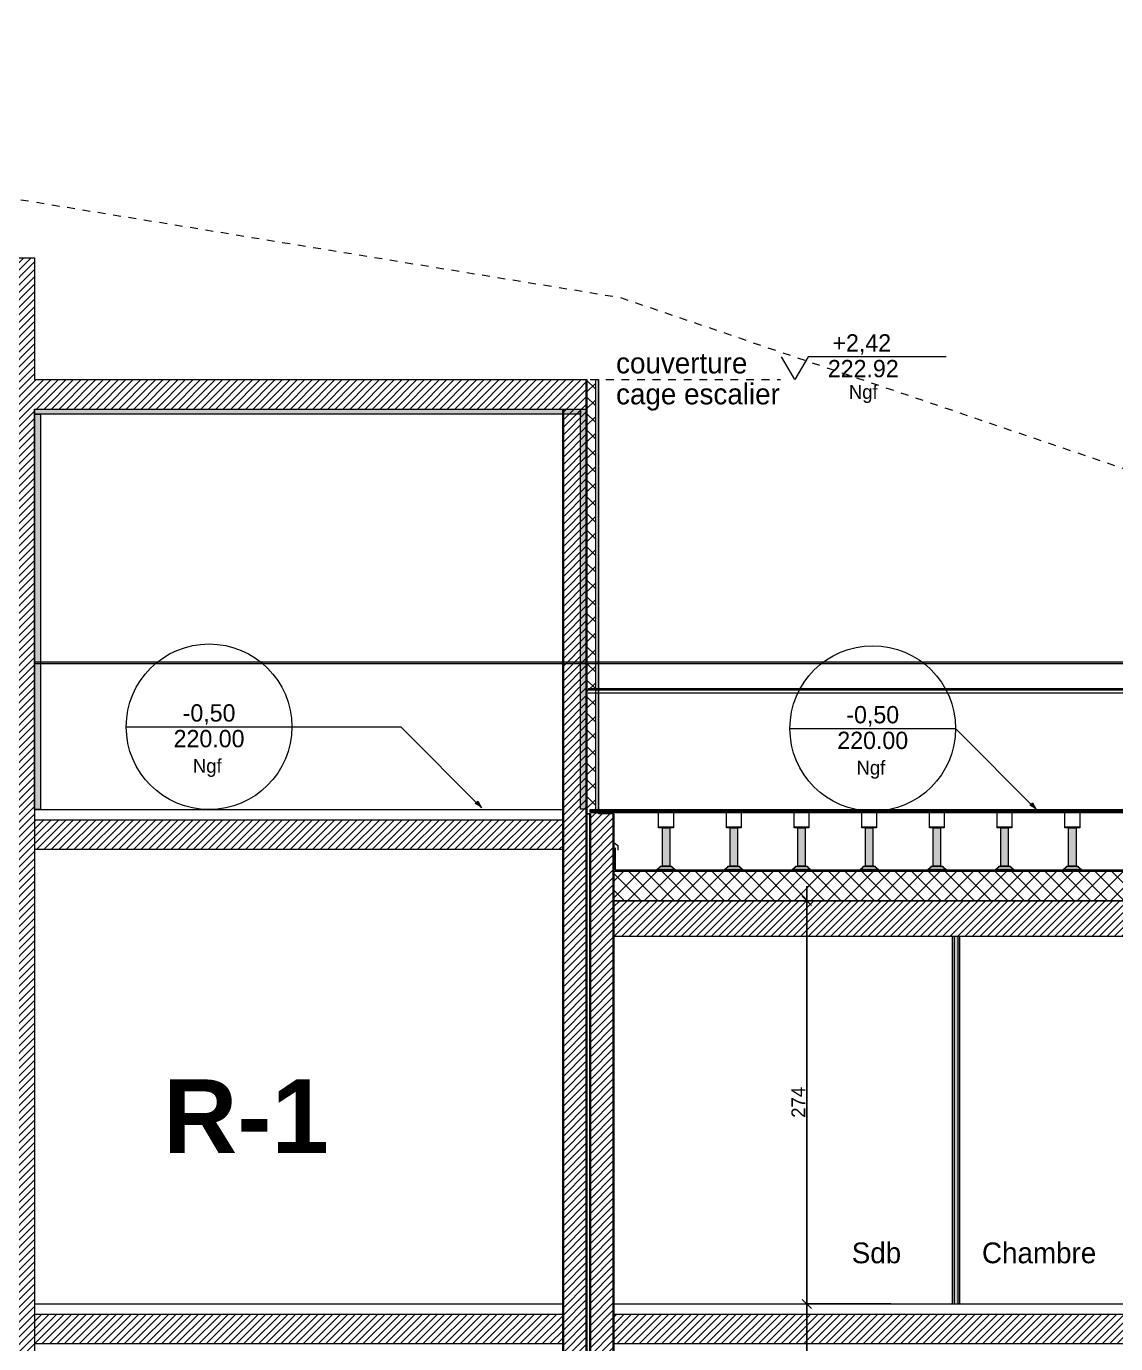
# Model space of a CAD drawing. Header units: centimetres. Extents: x -6341 to 23117, y -10090 to 8065.
# Drawn here: x 9430 to 10170, y -5453 to -4558 of the extents above; entities that cross this region are included whole.
import ezdxf

# ---------------------------------------------------------------- set-up
doc = ezdxf.new("R2010")
doc.units = ezdxf.units.CM
doc.header["$LTSCALE"] = 12.7
doc.header["$PDMODE"] = 1
doc.header["$PDSIZE"] = -2
doc.linetypes.add('VW-01', pattern=[0.83312, 0.41656, -0.41656])
doc.layers.get('0').update_dxf_attribs({"lineweight": 5})
for name, color, linetype, lineweight in [('B BATI-murs', 7, 'Continuous', 35), ('B Général', 7, 'Continuous', 5), ('C ANNOTATIONS-cotation', 7, 'Continuous', 5), ('C ANNOTATIONS-niveaux', 7, 'Continuous', 5), ('C ANNOTATIONS-texte', 7, 'Continuous', 5), ('F REMPLISSAGE-vert clair', 7, 'Continuous', 13), ('F REMPLISSAGE-vert foncé', 7, 'Continuous', 13), ('Général', 7, 'Continuous', 5)]:
    doc.layers.add(name, color=color, linetype=linetype, lineweight=lineweight)
doc.styles.add('Arial', font='arial.ttf')
doc.styles.add('Arial (bold)', font='arialbd.ttf')
doc.styles.add('Eurostile', font='')
doc.styles.get('Eurostile').set_extended_font_data('Eurostile')
doc.dimstyles.new('100é', dxfattribs={"dimtxt": 30.30306, "dimasz": 6.232178, "dimexe": 0, "dimexo": 25, "dimgap": 1, "dimtad": 1, "dimdec": 1, "dimtxsty": 'Arial', "dimblk": 'VW_SLASH', "dimblk1": 'VW_SLASH', "dimblk2": 'VW_SLASH', "dimcen": 0, "dimdle": 10, "dimse1": 1, "dimse2": 1, "dimazin": 0, "dimtfac": 1, "dimtdec": 1, "dimtix": 1, "dimtmove": 0, "dimatfit": 0, "dimldrblk": 'VW_FILLEDARROW', "dimfxl": 1, "dimfrac": 2, "dimtolj": 1, "dimarcsym": 0})
pattern_1 = [(45, (0, 0), (2.4253472, -2.6458333), [])]

# ---------------------------------------------------------------- blocks, each defined once
blk = doc.blocks.new('Groupe-1')
at = {"layer": 'B Général', "color": 7, "linetype": 'Continuous', "lineweight": 13, "flags": 128}
blk.add_lwpolyline([(10054.62, -4782.66), (9960.89, -4782.66), (9951.91, -4798.21), (9942.94, -4782.66)], dxfattribs=at)
at = {"layer": 'B Général', "color": 7, "attachment_point": 2, "rotation": 360, "line_spacing_factor": 0.894142, "style": 'Eurostile'}
for s, insert, char_height in [('+2,42', (9997.37, -4767.37), 11.765), ('222.92', (9998.37, -4784.83), 11.765), ('Ngf', (9998.37, -4801.86), 9.412)]:
    blk.add_mtext(s, dxfattribs=dict(at, insert=insert, char_height=char_height))
blk = doc.blocks.new('Groupe-3-1')
at = {"layer": 'B Général', "color": 7, "linetype": 'VW-01', "lineweight": 5}
blk.add_line((9686, -4798.21), (9942.12, -4798.21), dxfattribs=at)
at = {"layer": 'B Général', "color": 7}
blk.add_blockref('Groupe-1', (0, 0), dxfattribs=at)
at = {"layer": 'B Général', "color": 7, "insert": (9830.47, -4779.86), "char_height": 14.118, "attachment_point": 1, "line_spacing_factor": 0.894142, "style": 'Eurostile'}
blk.add_mtext('couverture\\Pcage escalier', dxfattribs=at)
blk = doc.blocks.new('Groupe-156-1')
at = {"layer": 'B Général', "linetype": 'Continuous', "lineweight": 0, "true_color": 0xaaaaaa}
for points in [[(9435.45, -4818.21), (9806.4, -4818.21), (9806.4, -4821.72), (9435.45, -4821.72)], [(9435.45, -4821.72), (9439.45, -4821.72), (9439.45, -5090.37), (9435.45, -5090.37)], [(9806.4, -4818.21), (9810.48, -4818.21), (9810.48, -5090.21), (9806.4, -5090.21)]]:
    blk.add_hatch(color=253, dxfattribs=at).paths.add_polyline_path(points)
at = {"layer": 'B Général', "color": 7, "linetype": 'Continuous', "lineweight": 13, "flags": 128}
for points in [[(9435.45, -4818.21), (9806.4, -4818.21), (9806.4, -4821.72), (9435.45, -4821.72)], [(9435.45, -4821.72), (9439.45, -4821.72), (9439.45, -5090.37), (9435.45, -5090.37)], [(9806.4, -4818.21), (9810.48, -4818.21), (9810.48, -5090.21), (9806.4, -5090.21)]]:
    blk.add_lwpolyline(points, close=True, dxfattribs=at)
blk = doc.blocks.new('Groupe-158-1')
at = {"layer": 'B BATI-murs', "linetype": 'Continuous', "lineweight": 0}
for points in [[(9859.39, -5102.37), (9869.39, -5102.37), (9869.39, -5102.87), (9859.39, -5102.87)], [(9861.89, -5102.87), (9866.89, -5102.87), (9866.89, -5128.87), (9861.89, -5128.87)], [(9860.39, -5128.87), (9868.39, -5128.87), (9868.39, -5129.37), (9860.39, -5129.37)], [(9858.39, -5130.87), (9870.39, -5130.87), (9870.39, -5131.37), (9858.39, -5131.37)]]:
    blk.add_hatch(color=7, dxfattribs=at).paths.add_polyline_path(points)
at = {"layer": 'B BATI-murs', "color": 7, "linetype": 'Continuous', "lineweight": 13}
for p, q in [((9858.39, -5130.87), (9860.39, -5129.37)), ((9868.39, -5129.37), (9870.39, -5130.87))]:
    blk.add_line(p, q, dxfattribs=at)
at = {"layer": 'B BATI-murs', "color": 7, "linetype": 'Continuous', "lineweight": 13, "flags": 128}
for points in [[(9859.39, -5102.37), (9869.39, -5102.37), (9869.39, -5102.87), (9859.39, -5102.87)], [(9861.89, -5102.87), (9866.89, -5102.87), (9866.89, -5128.87), (9861.89, -5128.87)], [(9860.39, -5128.87), (9868.39, -5128.87), (9868.39, -5129.37), (9860.39, -5129.37)], [(9858.39, -5130.87), (9870.39, -5130.87), (9870.39, -5131.37), (9858.39, -5131.37)]]:
    blk.add_lwpolyline(points, close=True, dxfattribs=at)
blk = doc.blocks.new('Groupe-159-1')
at = {"layer": 'B BATI-murs', "linetype": 'Continuous', "lineweight": 0}
for points in [[(9905.39, -5102.37), (9915.39, -5102.37), (9915.39, -5102.87), (9905.39, -5102.87)], [(9907.89, -5102.87), (9912.89, -5102.87), (9912.89, -5128.87), (9907.89, -5128.87)], [(9906.39, -5128.87), (9914.39, -5128.87), (9914.39, -5129.37), (9906.39, -5129.37)], [(9904.39, -5130.87), (9916.39, -5130.87), (9916.39, -5131.37), (9904.39, -5131.37)]]:
    blk.add_hatch(color=7, dxfattribs=at).paths.add_polyline_path(points)
at = {"layer": 'B BATI-murs', "color": 7, "linetype": 'Continuous', "lineweight": 13}
for p, q in [((9904.39, -5130.87), (9906.39, -5129.37)), ((9914.39, -5129.37), (9916.39, -5130.87))]:
    blk.add_line(p, q, dxfattribs=at)
at = {"layer": 'B BATI-murs', "color": 7, "linetype": 'Continuous', "lineweight": 13, "flags": 128}
for points in [[(9905.39, -5102.37), (9915.39, -5102.37), (9915.39, -5102.87), (9905.39, -5102.87)], [(9907.89, -5102.87), (9912.89, -5102.87), (9912.89, -5128.87), (9907.89, -5128.87)], [(9906.39, -5128.87), (9914.39, -5128.87), (9914.39, -5129.37), (9906.39, -5129.37)], [(9904.39, -5130.87), (9916.39, -5130.87), (9916.39, -5131.37), (9904.39, -5131.37)]]:
    blk.add_lwpolyline(points, close=True, dxfattribs=at)
blk = doc.blocks.new('Groupe-160-1')
at = {"layer": 'B BATI-murs', "linetype": 'Continuous', "lineweight": 0}
for points in [[(9951.39, -5102.37), (9961.39, -5102.37), (9961.39, -5102.87), (9951.39, -5102.87)], [(9953.89, -5102.87), (9958.89, -5102.87), (9958.89, -5128.87), (9953.89, -5128.87)], [(9952.39, -5128.87), (9960.39, -5128.87), (9960.39, -5129.37), (9952.39, -5129.37)], [(9950.39, -5130.87), (9962.39, -5130.87), (9962.39, -5131.37), (9950.39, -5131.37)]]:
    blk.add_hatch(color=7, dxfattribs=at).paths.add_polyline_path(points)
at = {"layer": 'B BATI-murs', "color": 7, "linetype": 'Continuous', "lineweight": 13}
for p, q in [((9950.39, -5130.87), (9952.39, -5129.37)), ((9960.39, -5129.37), (9962.39, -5130.87))]:
    blk.add_line(p, q, dxfattribs=at)
at = {"layer": 'B BATI-murs', "color": 7, "linetype": 'Continuous', "lineweight": 13, "flags": 128}
for points in [[(9951.39, -5102.37), (9961.39, -5102.37), (9961.39, -5102.87), (9951.39, -5102.87)], [(9953.89, -5102.87), (9958.89, -5102.87), (9958.89, -5128.87), (9953.89, -5128.87)], [(9952.39, -5128.87), (9960.39, -5128.87), (9960.39, -5129.37), (9952.39, -5129.37)], [(9950.39, -5130.87), (9962.39, -5130.87), (9962.39, -5131.37), (9950.39, -5131.37)]]:
    blk.add_lwpolyline(points, close=True, dxfattribs=at)
blk = doc.blocks.new('Groupe-161-1')
at = {"layer": 'B BATI-murs', "linetype": 'Continuous', "lineweight": 0}
for points in [[(9997.39, -5102.37), (10007.39, -5102.37), (10007.39, -5102.87), (9997.39, -5102.87)], [(9999.89, -5102.87), (10004.89, -5102.87), (10004.89, -5128.87), (9999.89, -5128.87)], [(9998.39, -5128.87), (10006.39, -5128.87), (10006.39, -5129.37), (9998.39, -5129.37)], [(9996.39, -5130.87), (10008.39, -5130.87), (10008.39, -5131.37), (9996.39, -5131.37)]]:
    blk.add_hatch(color=7, dxfattribs=at).paths.add_polyline_path(points)
at = {"layer": 'B BATI-murs', "color": 7, "linetype": 'Continuous', "lineweight": 13}
for p, q in [((9996.39, -5130.87), (9998.39, -5129.37)), ((10006.39, -5129.37), (10008.39, -5130.87))]:
    blk.add_line(p, q, dxfattribs=at)
at = {"layer": 'B BATI-murs', "color": 7, "linetype": 'Continuous', "lineweight": 13, "flags": 128}
for points in [[(9997.39, -5102.37), (10007.39, -5102.37), (10007.39, -5102.87), (9997.39, -5102.87)], [(9999.89, -5102.87), (10004.89, -5102.87), (10004.89, -5128.87), (9999.89, -5128.87)], [(9998.39, -5128.87), (10006.39, -5128.87), (10006.39, -5129.37), (9998.39, -5129.37)], [(9996.39, -5130.87), (10008.39, -5130.87), (10008.39, -5131.37), (9996.39, -5131.37)]]:
    blk.add_lwpolyline(points, close=True, dxfattribs=at)
blk = doc.blocks.new('Groupe-162-1')
at = {"layer": 'B BATI-murs', "linetype": 'Continuous', "lineweight": 0}
for points in [[(10043.39, -5102.37), (10053.39, -5102.37), (10053.39, -5102.87), (10043.39, -5102.87)], [(10045.89, -5102.87), (10050.89, -5102.87), (10050.89, -5128.87), (10045.89, -5128.87)], [(10044.39, -5128.87), (10052.39, -5128.87), (10052.39, -5129.37), (10044.39, -5129.37)], [(10042.39, -5130.87), (10054.39, -5130.87), (10054.39, -5131.37), (10042.39, -5131.37)]]:
    blk.add_hatch(color=7, dxfattribs=at).paths.add_polyline_path(points)
at = {"layer": 'B BATI-murs', "color": 7, "linetype": 'Continuous', "lineweight": 13}
for p, q in [((10042.39, -5130.87), (10044.39, -5129.37)), ((10052.39, -5129.37), (10054.39, -5130.87))]:
    blk.add_line(p, q, dxfattribs=at)
at = {"layer": 'B BATI-murs', "color": 7, "linetype": 'Continuous', "lineweight": 13, "flags": 128}
for points in [[(10043.39, -5102.37), (10053.39, -5102.37), (10053.39, -5102.87), (10043.39, -5102.87)], [(10045.89, -5102.87), (10050.89, -5102.87), (10050.89, -5128.87), (10045.89, -5128.87)], [(10044.39, -5128.87), (10052.39, -5128.87), (10052.39, -5129.37), (10044.39, -5129.37)], [(10042.39, -5130.87), (10054.39, -5130.87), (10054.39, -5131.37), (10042.39, -5131.37)]]:
    blk.add_lwpolyline(points, close=True, dxfattribs=at)
blk = doc.blocks.new('Groupe-163-1')
at = {"layer": 'B BATI-murs', "linetype": 'Continuous', "lineweight": 0}
for points in [[(10089.39, -5102.37), (10099.39, -5102.37), (10099.39, -5102.87), (10089.39, -5102.87)], [(10091.89, -5102.87), (10096.89, -5102.87), (10096.89, -5128.87), (10091.89, -5128.87)], [(10090.39, -5128.87), (10098.39, -5128.87), (10098.39, -5129.37), (10090.39, -5129.37)], [(10088.39, -5130.87), (10100.39, -5130.87), (10100.39, -5131.37), (10088.39, -5131.37)]]:
    blk.add_hatch(color=7, dxfattribs=at).paths.add_polyline_path(points)
at = {"layer": 'B BATI-murs', "color": 7, "linetype": 'Continuous', "lineweight": 13}
for p, q in [((10088.39, -5130.87), (10090.39, -5129.37)), ((10098.39, -5129.37), (10100.39, -5130.87))]:
    blk.add_line(p, q, dxfattribs=at)
at = {"layer": 'B BATI-murs', "color": 7, "linetype": 'Continuous', "lineweight": 13, "flags": 128}
for points in [[(10089.39, -5102.37), (10099.39, -5102.37), (10099.39, -5102.87), (10089.39, -5102.87)], [(10091.89, -5102.87), (10096.89, -5102.87), (10096.89, -5128.87), (10091.89, -5128.87)], [(10090.39, -5128.87), (10098.39, -5128.87), (10098.39, -5129.37), (10090.39, -5129.37)], [(10088.39, -5130.87), (10100.39, -5130.87), (10100.39, -5131.37), (10088.39, -5131.37)]]:
    blk.add_lwpolyline(points, close=True, dxfattribs=at)
blk = doc.blocks.new('Groupe-164-1')
at = {"layer": 'B BATI-murs', "linetype": 'Continuous', "lineweight": 0}
for points in [[(10135.39, -5102.37), (10145.39, -5102.37), (10145.39, -5102.87), (10135.39, -5102.87)], [(10137.89, -5102.87), (10142.89, -5102.87), (10142.89, -5128.87), (10137.89, -5128.87)], [(10136.39, -5128.87), (10144.39, -5128.87), (10144.39, -5129.37), (10136.39, -5129.37)], [(10134.39, -5130.87), (10146.39, -5130.87), (10146.39, -5131.37), (10134.39, -5131.37)]]:
    blk.add_hatch(color=7, dxfattribs=at).paths.add_polyline_path(points)
at = {"layer": 'B BATI-murs', "color": 7, "linetype": 'Continuous', "lineweight": 13}
for p, q in [((10134.39, -5130.87), (10136.39, -5129.37)), ((10144.39, -5129.37), (10146.39, -5130.87))]:
    blk.add_line(p, q, dxfattribs=at)
at = {"layer": 'B BATI-murs', "color": 7, "linetype": 'Continuous', "lineweight": 13, "flags": 128}
for points in [[(10135.39, -5102.37), (10145.39, -5102.37), (10145.39, -5102.87), (10135.39, -5102.87)], [(10137.89, -5102.87), (10142.89, -5102.87), (10142.89, -5128.87), (10137.89, -5128.87)], [(10136.39, -5128.87), (10144.39, -5128.87), (10144.39, -5129.37), (10136.39, -5129.37)], [(10134.39, -5130.87), (10146.39, -5130.87), (10146.39, -5131.37), (10134.39, -5131.37)]]:
    blk.add_lwpolyline(points, close=True, dxfattribs=at)
blk = doc.blocks.new('Groupe-180-1')
at = {"layer": 'B Général', "linetype": 'Continuous', "lineweight": 5, "true_color": 0x808080}
h = blk.add_hatch(dxfattribs=at)
h.set_pattern_fill('BOIS FIL HOR', color=8, style=0, pattern_type=2)
h.set_pattern_definition([(0, (11775.801, -10248.18967), (0.352777777, -0.440972222), [])])
h.paths.add_polyline_path([(9812.8, -5090.37), (10835.39, -5090.37), (10835.39, -5092.37), (9812.8, -5092.37)])
at = {"layer": 'B Général', "flags": 128}
blk.add_lwpolyline([(9812.8, -5090.37), (10835.39, -5090.37), (10835.39, -5092.37), (9812.8, -5092.37)], close=True, dxfattribs=at)
at = {"layer": 'Général', "color": 7, "linetype": 'Continuous', "lineweight": 5, "flags": 128}
for points in [[(9859.39, -5092.37), (9869.39, -5092.37), (9869.39, -5102.37), (9859.39, -5102.37)], [(9905.39, -5092.37), (9915.39, -5092.37), (9915.39, -5102.37), (9905.39, -5102.37)], [(9951.39, -5092.37), (9961.39, -5092.37), (9961.39, -5102.37), (9951.39, -5102.37)], [(9997.39, -5092.37), (10007.39, -5092.37), (10007.39, -5102.37), (9997.39, -5102.37)], [(10043.39, -5092.37), (10053.39, -5092.37), (10053.39, -5102.37), (10043.39, -5102.37)], [(10089.39, -5092.37), (10099.39, -5092.37), (10099.39, -5102.37), (10089.39, -5102.37)], [(10135.39, -5092.37), (10145.39, -5092.37), (10145.39, -5102.37), (10135.39, -5102.37)]]:
    blk.add_lwpolyline(points, close=True, dxfattribs=at)
at = {"layer": 'Général', "color": 7}
for name in ['Groupe-158-1', 'Groupe-159-1', 'Groupe-160-1', 'Groupe-161-1', 'Groupe-162-1', 'Groupe-163-1', 'Groupe-164-1']:
    blk.add_blockref(name, (0, 0), dxfattribs=at)
blk = doc.blocks.new('Groupe-198-1')
at = {"layer": 'B Général', "lineweight": 13, "flags": 128}
blk.add_lwpolyline([(9831.79, -5117.95), (9831.79, -5114.95), (9828.79, -5113.05), (9828.8, -5109.95)], dxfattribs=at)
at = {"layer": 'B Général', "color": 150, "lineweight": 18, "true_color": 0x007fff, "flags": 128}
blk.add_lwpolyline([(9829.8, -5116.37), (9829.8, -5131.37), (10834.39, -5131.37), (10834.39, -5116.37)], dxfattribs=at)
at = {"layer": 'B Général', "color": 7}
blk.add_blockref('Groupe-180-1', (0, 0), dxfattribs=at)
blk = doc.blocks.new('Alti BAT B TOITURE')
at = {"layer": 'C ANNOTATIONS-niveaux', "color": 7, "linetype": 'Continuous', "lineweight": 5}
blk.add_line((-55.92, -9.05), (56.58, -9.05), dxfattribs=at)
blk.add_circle((0.33, -9.05), 56.25, dxfattribs=at)
at = {"layer": 'B Général', "color": 7, "char_height": 11.765, "attachment_point": 2, "rotation": 0, "line_spacing_factor": 0.894142, "style": 'Eurostile'}
for s, insert in [('-0,50', (0.33, 6.24)), ('220.00', (0.33, -11.22))]:
    blk.add_mtext(s, dxfattribs=dict(at, insert=insert))
at = {"layer": 'C ANNOTATIONS-niveaux', "color": 7, "insert": (-0.9, -30.94), "char_height": 9.412, "attachment_point": 2, "rotation": 0, "line_spacing_factor": 0.894142, "style": 'Eurostile'}
blk.add_mtext('Ngf', dxfattribs=at)
blk = doc.blocks.new('VW_SLASH')
at = {"color": 0, "linetype": 'ByBlock', "lineweight": -2}
blk.add_line((1.6, 0), (-1, 0), dxfattribs=at)
at = {"color": 0, "linetype": 'VW-01', "lineweight": 20, "flags": 128}
blk.add_lwpolyline([(0.5, 0.5), (-0.5, -0.5)], dxfattribs=at)
blk = doc.blocks.new('*D1216')
at = {"layer": 'C ANNOTATIONS-cotation', "color": 0, "linetype": 'Continuous', "lineweight": -2, "transparency": 16777216}
for p, q in [((10005, -5152.37), (9960, -5152.37)), ((9960, -5420.14), (9960, -5158.6)), ((10017.12, -5426.37), (9960, -5426.37))]:
    blk.add_line(p, q, dxfattribs=at)
at = {"layer": 'Defpoints', "color": 0, "transparency": 16777216}
for p in [(9960, -5152.37), (10030, -5152.37), (10042.12, -5426.37)]:
    blk.add_point(p, dxfattribs=at)
at = {"layer": 'C ANNOTATIONS-cotation', "color": 0, "lineweight": -2, "transparency": 16777216, "xscale": 6.232177734375, "yscale": 6.232177734375, "zscale": 6.232177734375}
for p, rotation in [((9960, -5152.37), 90), ((9960, -5426.37), 270)]:
    blk.add_blockref('VW_SLASH', p, dxfattribs=dict(at, rotation=rotation))
at = {"layer": 'C ANNOTATIONS-cotation', "color": 0, "lineweight": 5, "transparency": 16777216, "insert": (9954.29, -5289.37), "char_height": 9.412, "attachment_point": 5, "rotation": 90, "style": 'Eurostile'}
blk.add_mtext('\\A1;274', dxfattribs=at)
blk = doc.blocks.new('VW_FILLEDARROW')
at = {"linetype": 'Continuous', "lineweight": 0}
blk.add_hatch(color=0, dxfattribs=at).paths.add_polyline_path([(-1.6, 0.43), (0, 0), (-1.6, -0.43)])
at = {"color": 0, "linetype": 'VW-01', "lineweight": 5, "flags": 128}
blk.add_lwpolyline([(-1.6, 0.43), (0, 0), (-1.6, -0.43)], close=True, dxfattribs=at)
blk = doc.blocks.new('*D1217')
at = {"layer": 'C ANNOTATIONS-cotation', "color": 0, "linetype": 'Continuous', "lineweight": -2, "transparency": 16777216}
for p, q in [((10017.12, -5426.37), (9960, -5426.37)), ((9960, -5697.14), (9960, -5432.6)), ((10012, -5703.37), (9960, -5703.37))]:
    blk.add_line(p, q, dxfattribs=at)
at = {"layer": 'Defpoints', "color": 0, "transparency": 16777216}
for p in [(9960, -5426.37), (10042.12, -5426.37), (10037, -5703.37)]:
    blk.add_point(p, dxfattribs=at)
at = {"layer": 'C ANNOTATIONS-cotation', "color": 0, "lineweight": -2, "transparency": 16777216, "xscale": 6.232177734375, "yscale": 6.232177734375, "zscale": 6.232177734375}
for p, rotation in [((9960, -5426.37), 90), ((9960, -5703.37), 270)]:
    blk.add_blockref('VW_SLASH', p, dxfattribs=dict(at, rotation=rotation))
at = {"layer": 'C ANNOTATIONS-cotation', "color": 0, "lineweight": 5, "transparency": 16777216, "insert": (9954.29, -5564.87), "char_height": 9.412, "attachment_point": 5, "rotation": 90, "style": 'Eurostile'}
blk.add_mtext('\\A1;277', dxfattribs=at)

msp = doc.modelspace()

# ---------------------------------------------------------------- hatches: boundary and pattern name
at = {"layer": 'B Général', "linetype": 'Continuous', "lineweight": 5}
h = msp.add_hatch(dxfattribs=at)
h.set_pattern_fill('50_BETON', style=0, pattern_type=2)
h.set_pattern_definition(pattern_1)
h.paths.add_polyline_path([(9435.45, -4715.37), (9415.45, -4715.37), (9415.45, -6269.38), (9435.45, -6269.38)])
h = msp.add_hatch(dxfattribs=at)
h.set_pattern_fill('50_BETON', style=0, pattern_type=2)
h.set_pattern_definition(pattern_1)
h.paths.add_polyline_path([(9794.48, -4818.21), (9810.48, -4798.21), (9435.45, -4798.21), (9435.45, -4818.21)])
h = msp.add_hatch(dxfattribs=at)
h.set_pattern_fill('50_BETON', style=0, pattern_type=2)
h.set_pattern_definition(pattern_1)
h.paths.add_polyline_path([(9810.48, -4798.21), (9794.48, -4818.21), (9794.48, -6269.38), (9810.48, -6269.38)])
at = {"layer": 'B Général', "linetype": 'Continuous', "lineweight": 5, "true_color": 0x808080}
h = msp.add_hatch(dxfattribs=at)
h.set_pattern_fill('02_ISOLANT', color=8, angle=-90, style=0, pattern_type=2)
h.set_pattern_definition([(-45, (0, 0), (5.656854, 5.656854), []), (45, (0, 0), (5.656854, -5.656854), [])])
h.paths.add_polyline_path([(9816.48, -4798.21), (9810.48, -4798.21), (9810.48, -5093.3), (9816.48, -5093.3)])
at = {"layer": 'B Général', "linetype": 'Continuous', "lineweight": 0, "true_color": 0xbbbbbb}
msp.add_hatch(color=9, dxfattribs=at).paths.add_polyline_path([(9435.45, -4991.22), (10843.39, -4991.22), (10843.39, -4990.22), (9435.45, -4990.22)])
at = {"layer": 'B Général', "linetype": 'Continuous', "lineweight": 5}
h = msp.add_hatch(dxfattribs=at)
h.set_pattern_fill('50_BETON', style=0, pattern_type=2)
h.set_pattern_definition(pattern_1)
h.paths.add_polyline_path([(9828.8, -5093.3), (9812.8, -5093.3), (9812.8, -6269.38), (9828.8, -6269.38)])
h = msp.add_hatch(dxfattribs=at)
h.set_pattern_fill('50_BETON', style=0, pattern_type=2)
h.set_pattern_definition(pattern_1)
h.paths.add_polyline_path([(9435.45, -5097.37), (9435.45, -5117.37), (9794.48, -5117.37), (9794.48, -5097.37)])
at = {"layer": 'B Général', "linetype": 'Continuous', "lineweight": 5, "true_color": 0x808080}
h = msp.add_hatch(dxfattribs=at)
h.set_pattern_fill('02_ISOLANT', color=8, style=0, pattern_type=2)
h.set_pattern_definition([(45, (0, 0), (-5.656854, 5.656854), []), (135, (0, 0), (5.656854, 5.656854), [])])
h.paths.add_polyline_path([(9828.8, -5132.37), (10835.39, -5132.37), (10835.39, -5152.37), (9828.8, -5152.37)])
at = {"layer": 'B Général', "linetype": 'Continuous', "lineweight": 5}
h = msp.add_hatch(dxfattribs=at)
h.set_pattern_fill('50_BETON', style=0, pattern_type=2)
h.set_pattern_definition(pattern_1)
h.paths.add_polyline_path([(10835.39, -5176.37), (10851.39, -5152.37), (9828.8, -5152.37), (9828.8, -5176.37)])
h = msp.add_hatch(dxfattribs=at)
h.set_pattern_fill('50_BETON', style=0, pattern_type=2)
h.set_pattern_definition(pattern_1)
h.paths.add_polyline_path([(9435.45, -5433.37), (9435.45, -5453.37), (9794.48, -5453.37), (9794.48, -5433.37)])
h = msp.add_hatch(dxfattribs=at)
h.set_pattern_fill('50_BETON', style=0, pattern_type=2)
h.set_pattern_definition(pattern_1)
h.paths.add_polyline_path([(10835.39, -5453.37), (10835.39, -5433.37), (9828.48, -5433.37), (9828.48, -5453.37)])
at = {"layer": 'C ANNOTATIONS-texte', "linetype": 'Continuous', "lineweight": 0}
for points in [[(9736.56, -5084.64), (9739.07, -5089.17), (9734.63, -5086.5)], [(10113.36, -5085.84), (10115.87, -5090.37), (10111.43, -5087.7)]]:
    msp.add_hatch(color=7, dxfattribs=at).paths.add_polyline_path(points)

# ---------------------------------------------------------------- linework, layer by layer
at = {"layer": 'B Général', "color": 7, "linetype": 'Continuous', "lineweight": 5}
for p, q in [((9415.45, -4715.37), (9435.45, -4715.37)), ((9435.45, -4715.37), (9435.45, -4798.21)), ((9435.45, -4798.21), (9810.48, -4798.21)), ((9810.48, -4798.21), (9810.48, -5093.3)), ((9810.48, -6269.38), (9810.48, -4798.21)), ((9816.48, -4798.21), (9816.48, -5093.3)), ((9818.48, -4798.21), (9818.48, -5093.3)), ((9435.45, -4818.21), (9435.45, -6257.38)), ((9435.45, -4818.21), (9794.48, -4818.21)), ((9794.48, -6269.38), (9794.48, -4818.21)), ((10834.39, -5009.25), (9811.48, -5009.25)), ((10834.39, -5011.25), (9811.48, -5011.25)), ((9435.45, -5090.37), (9794.48, -5090.37)), ((9435.45, -5090.37), (9794.48, -5090.37)), ((9812.8, -5093.3), (9812.8, -6269.38)), ((9828.8, -5093.3), (9818.48, -5093.3)), ((9828.8, -5090.37), (10825.39, -5090.37)), ((9828.8, -5093.3), (9828.8, -5152.37)), ((9435.45, -5097.37), (9794.48, -5097.37)), ((9435.45, -5117.37), (9794.48, -5117.37)), ((9435.45, -5117.37), (9794.48, -5117.37)), ((9828.8, -5152.37), (10835.39, -5152.37)), ((9828.8, -5176.37), (10825.39, -5176.37)), ((9828.8, -5176.37), (9828.8, -6269.38)), ((9435.45, -5426.37), (9794.48, -5426.37)), ((9435.45, -5426.37), (9794.48, -5426.37)), ((9435.45, -5433.37), (9794.48, -5433.37)), ((9828.48, -5426.37), (10825.39, -5426.37)), ((9828.48, -5426.37), (10825.39, -5426.37)), ((9828.48, -5433.37), (10825.39, -5433.37)), ((9435.45, -5453.37), (9794.48, -5453.37)), ((9435.45, -5453.37), (9794.48, -5453.37)), ((9828.48, -5453.37), (10825.39, -5453.37)), ((9828.48, -5453.37), (10825.39, -5453.37))]:
    msp.add_line(p, q, dxfattribs=at)
at = {"layer": 'B Général', "color": 7, "linetype": 'Continuous', "lineweight": 18}
for p, q in [((9435.45, -4715.37), (9435.45, -4798.21)), ((9435.45, -4798.21), (9810.48, -4798.21)), ((9435.45, -4818.21), (9435.45, -6269.38)), ((9435.45, -4818.21), (9794.48, -4818.21)), ((9828.8, -5152.37), (10835.39, -5152.37)), ((9828.8, -5176.37), (10825.39, -5176.37))]:
    msp.add_line(p, q, dxfattribs=at)
at = {"layer": 'B Général', "color": 7, "linetype": 'Continuous', "lineweight": 25}
for p, q in [((9810.48, -4798.21), (9810.48, -5093.3)), ((9818.48, -4798.21), (9818.48, -5093.3)), ((9812.8, -5093.3), (9810.48, -5093.3))]:
    msp.add_line(p, q, dxfattribs=at)
at = {"layer": 'B Général', "color": 7, "linetype": 'Continuous', "lineweight": 35}
for p, q in [((9810.48, -6269.38), (9810.48, -4798.21)), ((9794.48, -6269.38), (9794.48, -4818.21)), ((9812.8, -5093.3), (9812.8, -6269.38)), ((9828.8, -5093.3), (9828.8, -6269.38))]:
    msp.add_line(p, q, dxfattribs=at)
at = {"layer": 'B Général', "color": 7, "linetype": 'Continuous', "lineweight": 13}
msp.add_line((10860.39, -5008.25), (9811.48, -5008.25), dxfattribs=at)
at = {"layer": 'B Général', "color": 98, "linetype": 'Continuous', "lineweight": 13, "true_color": 0x004400}
for p, q in [((10058.8, -5176.37), (10058.8, -5426.37)), ((10058.8, -5176.37), (10063.8, -5176.37)), ((10063.8, -5176.37), (10063.8, -5426.37)), ((10058.8, -5426.37), (10063.8, -5426.37))]:
    msp.add_line(p, q, dxfattribs=at)
at = {"layer": 'B Général', "color": 1, "linetype": 'VW-01', "lineweight": 18, "true_color": 0xff0000, "flags": 128}
msp.add_lwpolyline([(3218.55, -3394.45), (3639.07, -3412.37), (3697.06, -3412.37), (4305.16, -3631.37), (5728.9, -3981.37), (6024.19, -4007.37), (7141.44, -4273.37), (7432.73, -4293.37), (7657.15, -4354.37), (8171.12, -4454.37), (9208.15, -4640.37), (9833.24, -4742.37), (10239.19, -4880.37), (10650.34, -4886.37), (10852.97, -4913.64), (10902.93, -4913.64)], dxfattribs=at)
at = {"layer": 'B Général', "color": 7, "linetype": 'Continuous', "lineweight": 5, "flags": 128}
for points in [[(9435.45, -4991.22), (10843.39, -4991.22), (10843.39, -4990.22), (9435.45, -4990.22)], [(9828.8, -5132.37), (10835.39, -5132.37), (10835.39, -5152.37), (9828.8, -5152.37)]]:
    msp.add_lwpolyline(points, close=True, dxfattribs=at)
at = {"layer": 'B Général', "color": 9, "linetype": 'Continuous', "true_color": 0xc0dcc0}
msp.add_solid([(10058.8, -5176.37), (10063.8, -5176.37), (10058.8, -5426.37), (10063.8, -5426.37)], dxfattribs=at)
at = {"layer": 'C ANNOTATIONS-texte', "color": 7, "linetype": 'Continuous', "lineweight": 5, "flags": 128}
for points in [[(9610.25, -5034.12), (9684.25, -5034.12), (9739.07, -5089.17)], [(9987.05, -5035.32), (10061.05, -5035.32), (10115.87, -5090.37)]]:
    msp.add_lwpolyline(points, dxfattribs=at)
at = {"layer": 'C ANNOTATIONS-texte', "color": 7, "linetype": 'VW-01', "lineweight": 5, "flags": 128}
for points in [[(9736.56, -5084.64), (9739.07, -5089.17), (9734.63, -5086.5)], [(10113.36, -5085.84), (10115.87, -5090.37), (10111.43, -5087.7)]]:
    msp.add_lwpolyline(points, close=True, dxfattribs=at)
at = {"layer": 'F REMPLISSAGE-vert clair'}
for p, q in [((10060.1, -5176.37), (10060.1, -5426.37)), ((10062.5, -5176.37), (10062.5, -5426.37))]:
    msp.add_line(p, q, dxfattribs=at)
at = {"layer": 'F REMPLISSAGE-vert clair', "color": 9, "linetype": 'Continuous', "true_color": 0xc0dcc0}
msp.add_solid([(10062.5, -5176.37), (10060.1, -5176.37), (10062.5, -5426.37), (10060.1, -5426.37)], dxfattribs=at)
at = {"layer": 'F REMPLISSAGE-vert foncé', "color": 98, "linetype": 'Continuous', "lineweight": 13, "true_color": 0x004400}
for p, q in [((10058.8, -5176.37), (10058.8, -5426.37)), ((10063.8, -5176.37), (10063.8, -5426.37))]:
    msp.add_line(p, q, dxfattribs=at)
at = {"layer": 'F REMPLISSAGE-vert foncé'}
for p, q in [((10060.1, -5176.37), (10060.1, -5426.37)), ((10062.5, -5176.37), (10062.5, -5426.37))]:
    msp.add_line(p, q, dxfattribs=at)
at = {"layer": 'F REMPLISSAGE-vert foncé', "color": 54, "linetype": 'Continuous', "true_color": 0x99aa00}
for points in [[(10060.1, -5176.37), (10058.8, -5176.37), (10060.1, -5426.37), (10058.8, -5426.37)], [(10063.8, -5176.37), (10062.5, -5176.37), (10063.8, -5426.37), (10062.5, -5426.37)]]:
    msp.add_solid(points, dxfattribs=at)

# ---------------------------------------------------------------- block references
at = {"layer": 'B Général', "color": 7}
for name, p in [('Groupe-156-1', (0, 0)), ('Alti BAT B TOITURE', (9553.67, -5025.07)), ('Alti BAT B TOITURE', (10004.47, -5026.27))]:
    msp.add_blockref(name, p, dxfattribs=at)
at = {"layer": 'C ANNOTATIONS-cotation', "color": 7}
for name in ['Groupe-3-1', 'Groupe-198-1']:
    msp.add_blockref(name, (0, 0), dxfattribs=at)

# ---------------------------------------------------------------- texts
at = {"layer": 'B Général', "color": 5, "insert": (9522.75, -5273.8), "char_height": 50, "attachment_point": 1, "style": 'Arial (bold)'}
msp.add_mtext_dynamic_manual_height_columns('R-1', width=394.4236, gutter_width=1, heights=[0], dxfattribs=at)
at = {"layer": 'C ANNOTATIONS-texte', "color": 7, "char_height": 14.118, "attachment_point": 1, "rotation": 0.00002, "line_spacing_factor": 0.894142, "style": 'Eurostile'}
for s, insert in [('Sdb', (9990.53, -5384.61)), ('Chambre', (10079, -5384.61))]:
    msp.add_mtext(s, dxfattribs=dict(at, insert=insert))

# ---------------------------------------------------------------- dimensions: what is measured, and where the dimension line sits
at = {"layer": 'C ANNOTATIONS-cotation', "color": 7, "linetype": 'Continuous', "lineweight": 5}
for base, p1, p2, picture, middle in [((9960, -5152.37), (10042.12, -5426.37), (10030, -5152.37), '*D1216', (9954.29, -5289.37)), ((9960, -5426.37), (10037, -5703.37), (10042.12, -5426.37), '*D1217', (9954.29, -5564.87))]:
    dim = msp.add_linear_dim(base=base, p1=p1, p2=p2, angle=270, dimstyle='100é', override={"dimtxt": 9.412001, "dimpost": '<>', "dimtxsty": 'Eurostile', "dimse1": 0, "dimse2": 0, "dimtmove": 2}, dxfattribs=at)
    dim.commit()
    dim.dimension.update_dxf_attribs({"geometry": picture, "text_midpoint": middle})

doc.saveas('drawing.dxf')
